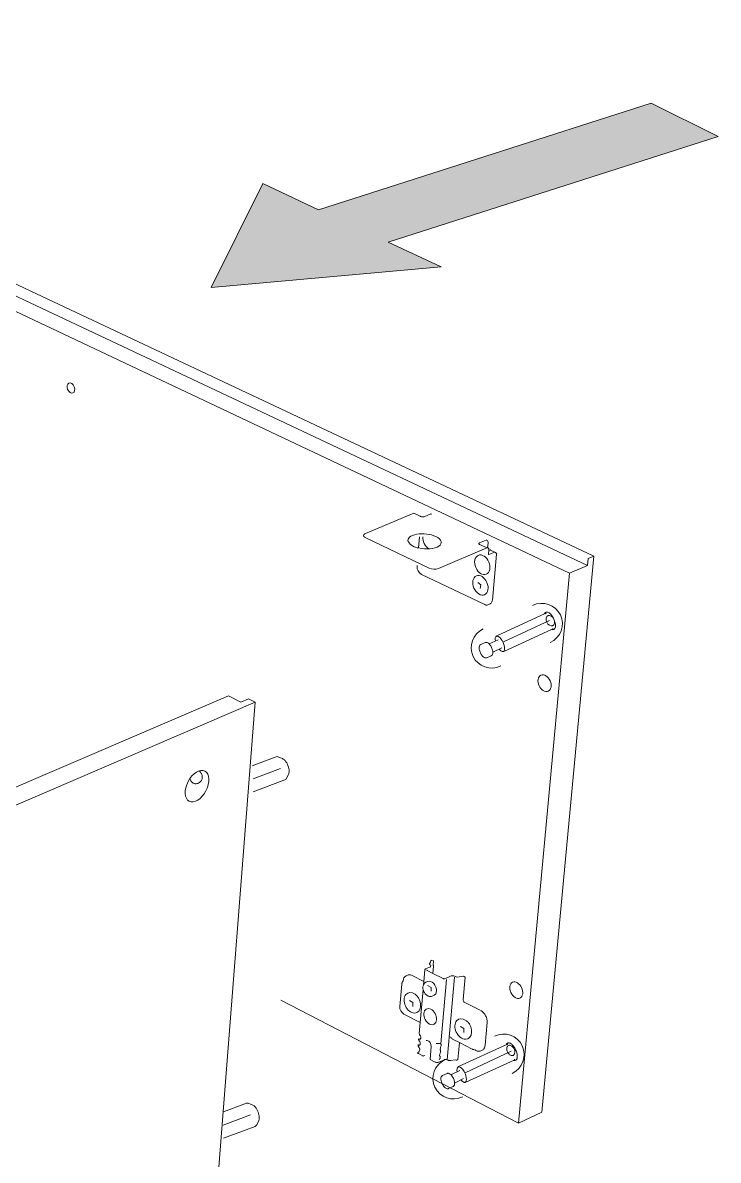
# Model space of a CAD drawing. Header units: metres. Extents: x -0.7 to 7.4, y 0 to 11.2.
# Drawn here: x 0.90272 to 0.92922, y 0.88445 to 0.92776 of the extents above; entities that cross this region are included whole.
import ezdxf

# ---------------------------------------------------------------- set-up
doc = ezdxf.new("R2010")
doc.units = ezdxf.units.M
doc.header["$MEASUREMENT"] = 0
doc.layers.add('PDF7_Geometry_Num_Penna__7', color=7, linetype='Continuous', lineweight=18)

msp = doc.modelspace()

# ---------------------------------------------------------------- hatches: boundary and pattern name
at = {"layer": 'PDF7_Geometry_Num_Penna__7', "linetype": 'Continuous', "lineweight": 18}
msp.add_hatch(color=7, dxfattribs=at).paths.add_polyline_path([(0.9292175893237459, 0.9234352008368899), (0.9266585393237458, 0.9247027313924454), (0.9139909948793014, 0.9206464925035567), (0.9118672726570791, 0.9216377980591122), (0.9099001837681903, 0.9176891563924454), (0.9186624782126347, 0.918465973059112), (0.9166424726570792, 0.9194085952813345)])

# ---------------------------------------------------------------- linework, layer by layer
at = {"layer": 'PDF7_Geometry_Num_Penna__7', "color": 7, "linetype": 'Continuous', "lineweight": 18, "flags": 128}
for points in [[(0.9244816182126349, 0.907456343059112), (0.8812868015459682, 0.9277639958368898)], [(0.8810523807126347, 0.9274346072257788), (0.9242309696015236, 0.907095204448001)], [(0.8803771640459681, 0.92719122583689), (0.9235430529348568, 0.9068003175035567)], [(0.9157730518237458, 0.9083142633368898), (0.9176117296015236, 0.9090893161146676), (0.9178576157126347, 0.9089728994480011)], [(0.9178577215459681, 0.9089728641702233), (0.9178700687681902, 0.9089672197257789)], [(0.9178701393237458, 0.9089673608368899), (0.9178895421015236, 0.9089581886146677)], [(0.9178893657126348, 0.9089581886146677), (0.9179062990459681, 0.9089532497257787), (0.9179281712681903, 0.9089479580591121), (0.9179479268237458, 0.9089458413924454), (0.9179697990459681, 0.9089458413924454), (0.9179920240459681, 0.9089479580591121), (0.9180089573793014, 0.9089532497257787), (0.918265074045968, 0.9090629636146678)], [(0.918265074045968, 0.9090628930591121), (0.9182745990459681, 0.9090579541702232), (0.9182869462681903, 0.9090554847257787), (0.9182968240459679, 0.9090530152813343)], [(0.9157052126570792, 0.9082459655591122), (0.915710151545968, 0.9082607822257788), (0.9157175598793013, 0.9082777155591122), (0.9157316709904124, 0.9082900627813343), (0.915751426545968, 0.9083045266702232), (0.9157729459904126, 0.9083140516702232)], [(0.9157855048793013, 0.9081532908368898), (0.9157615159904126, 0.9081681075035566), (0.9157392909904125, 0.9081825713924453), (0.9157244743237457, 0.9081973880591121), (0.9157124798793013, 0.908211851948001), (0.915705071545968, 0.9082291380591121), (0.915705071545968, 0.9082460713924454)], [(0.9204053768237458, 0.9080561358368898), (0.920390912934857, 0.908060721948001), (0.9203739796015236, 0.908060721948001)], [(0.9204467223793014, 0.9079538302813344), (0.9204467223793014, 0.9079802886146677), (0.9204417834904124, 0.9080070997257788), (0.9204347279348569, 0.9080265025035565), (0.9204227334904125, 0.90804343583689), (0.9204054473793014, 0.9080561358368898)], [(0.9204467576570792, 0.9077707033368898), (0.9204301771015237, 0.9077781116702233), (0.9204467576570792, 0.9079537950035566)], [(0.9125450293237457, 0.890548833059112), (0.9216001293237459, 0.8858681775035566), (0.9224923043237458, 0.8862876302813344), (0.9244816182126349, 0.9074564136146677)], [(0.9204467223793014, 0.9077708797257789), (0.9204326112681904, 0.9077758186146676), (0.9204177946015236, 0.9077733491702233), (0.9204005084904125, 0.9077680575035565)], [(0.9204787546015236, 0.9076924925035565), (0.9204787546015236, 0.9077147175035565), (0.9204738157126346, 0.907734473059112), (0.9204688768237459, 0.9077514063924454), (0.9204589990459681, 0.9077634008368899), (0.920446651823746, 0.9077708091702232)], [(0.9204762851570791, 0.9076826500035564), (0.920463937934857, 0.9075291916702233), (0.9204664073793015, 0.9075147277813344), (0.9204787546015236, 0.9075147277813344), (0.920463937934857, 0.9075217833368898)], [(0.9207246054348569, 0.9075951258368898), (0.9205397498793014, 0.9076850841702231), (0.9205199943237459, 0.9076907286146675), (0.9205005915459681, 0.9076875536146676), (0.9204787193237458, 0.9076826147257786)], [(0.9207247465459681, 0.9075951963924455), (0.9207074604348569, 0.9076001352813344), (0.9206859409904125, 0.9076001352813344), (0.9206637159904125, 0.9075930797257787), (0.9204788604348568, 0.9075147630591119)], [(0.9206100232126347, 0.9057785672257787), (0.9207659509904125, 0.907529050559112)], [(0.9207660921015237, 0.9075291916702233), (0.9207615059904125, 0.9075514166702233), (0.9207516282126348, 0.9075711722257788), (0.9207396337681902, 0.9075852833368898), (0.9207248171015235, 0.9075951611146676)], [(0.9242549232126347, 0.9073583413924454), (0.9244817593237459, 0.9074564136146677)], [(0.9235431587681903, 0.9068002116702233), (0.9242307226570792, 0.9070951338924453)], [(0.9242307932126348, 0.9070953102813344), (0.9242547821015237, 0.9073584825035566)], [(0.9216001293237459, 0.8858683538924453), (0.9235432293237459, 0.906800070559112)], [(0.9200570793237459, 0.9064538191702232), (0.9201685571015237, 0.9063610386146678), (0.9201459793237458, 0.9062259247257787)], [(0.9226542293237459, 0.9053185097257789), (0.9226387071015236, 0.9053114541702232)], [(0.9230154737681903, 0.9048161541702232), (0.9230151209904126, 0.9048330875035565), (0.923011240434857, 0.9048687180591121), (0.9230041848793014, 0.9049047013924455), (0.9229953654348568, 0.9049428013924455), (0.9229830182126347, 0.9049805486146678), (0.9229696126570792, 0.9050190013924455), (0.9229530321015236, 0.9050571013924456), (0.9229353932126347, 0.9050941430591122), (0.9229156376570792, 0.9051301263924454), (0.9228941182126348, 0.9051636402813343), (0.9228729515459679, 0.9051957430591121), (0.9228493154348568, 0.9052243180591121), (0.9228256793237457, 0.9052511291702233), (0.9228013376570792, 0.9052740597257788), (0.9227769959904124, 0.905292756948001), (0.9227526543237459, 0.9053079263924454), (0.9227290182126348, 0.9053188625035565), (0.9227050293237459, 0.9053248597257789), (0.9226828043237458, 0.9053255652813343), (0.922661990434857, 0.9053216847257788), (0.9226521126570791, 0.9053167458368898)], [(0.9210321923793013, 0.9041864458368899), (0.9227844396015237, 0.9050077125035565)], [(0.9210519126570792, 0.9038290819480009), (0.9228923543237458, 0.9046725736146677)], [(0.9208275459904125, 0.9042700541702232), (0.920487115434857, 0.9041137736146677)], [(0.9208667043237458, 0.903917981948001), (0.9208921043237458, 0.9038890541702232), (0.9209153876570793, 0.903867181948001), (0.9209383182126347, 0.9038488375035565), (0.9209619543237458, 0.9038350791702232), (0.9209848848793014, 0.903825906948001), (0.9210074626570792, 0.903820968059112), (0.9210265126570791, 0.90382132083689), (0.9210455626570792, 0.9038262597257788)], [(0.8305805346015237, 0.8678353063924454), (0.9105513762681903, 0.9021295397257787), (0.911024804045968, 0.9018928258368899)], [(0.9115755959904126, 0.9018976941702231), (0.8315313765459682, 0.8674764608368898)], [(0.9099002543237459, 0.8804631633368898), (0.9115755959904126, 0.9018975883368899)], [(0.9113241007126347, 0.9020224011146677), (0.9110245923793013, 0.9018929316702233)], [(0.9115755959904126, 0.9018976941702231), (0.9113240654348571, 0.9020225775035565)], [(0.909442384045968, 0.8992819880591121), (0.9094762507126347, 0.8992452991702232), (0.9094910673793013, 0.899223426948001), (0.9095058840459681, 0.8992036713924454), (0.9095175257126347, 0.8991817991702232), (0.909529872934857, 0.8991602797257787), (0.9095393979348569, 0.8991380547257787), (0.9095471590459681, 0.8991165352813343), (0.909552097934857, 0.8990939575035566), (0.9095563312681902, 0.8990720852813343), (0.9095588007126347, 0.8990498602813343), (0.9095588007126347, 0.8990308102813341), (0.9095563312681902, 0.8990110547257788), (0.9095542146015235, 0.8989891825035565), (0.9095496284904125, 0.8989697797257787), (0.9095446896015236, 0.8989503769480011), (0.9095274034904125, 0.8989161575035565), (0.9095058840459681, 0.8988865241702232), (0.9094811896015237, 0.8988575963924454), (0.9094515562681902, 0.8988360769480008), (0.9094226284904124, 0.8988163213924455), (0.9093887618237457, 0.8988015047257787), (0.9093541896015236, 0.8987916269480009), (0.9093178534904124, 0.8987891575035566), (0.9092815173793014, 0.8987891575035566), (0.9092617618237459, 0.8987916269480009), (0.9092444757126348, 0.8987965658368898), (0.9092275423793015, 0.8988039741702232), (0.9092106090459681, 0.8988117352813343), (0.9091961451570791, 0.8988212602813342), (0.9091813284904126, 0.8988304325035565), (0.9091643951570793, 0.8988452491702232), (0.9091495784904124, 0.8988625352813342), (0.909137584045968, 0.8988798213924455), (0.9091227673793014, 0.898899224170223), (0.9091125368237458, 0.898918626948001), (0.9091033646015235, 0.8989408519480009), (0.9090938396015236, 0.8989623713924453), (0.9090860784904125, 0.8989845963924455)], [(0.9114906823793014, 0.8989798691702232), (0.9125338462681902, 0.8993700413924455)], [(0.9114985846015237, 0.8984792775035566), (0.9127079068237458, 0.8989322441702233)], [(0.9182649329348569, 0.8918213025035566), (0.9181940246015236, 0.8917902580591122)], [(0.9182063012681903, 0.8919266419480011), (0.9182087707126347, 0.8919365197257788), (0.9182500457126347, 0.8919950808368899)], [(0.9182063718237459, 0.8919267125035565), (0.9182113107126346, 0.8919094263924454), (0.9182211884904126, 0.8918995486146678), (0.9182307134904125, 0.8918921402813343), (0.918259994045968, 0.8918801458368899)], [(0.9182600998793015, 0.8918802163924454), (0.9182548082126347, 0.8918195386146677)], [(0.9182549493237459, 0.8920488441702231), (0.9182623576570792, 0.8920414358368899), (0.9182771743237458, 0.892031558059112)], [(0.9182577009904126, 0.892006969448001), (0.9182626398793013, 0.8920415416702231)], [(0.9182601704348571, 0.8920535713924456), (0.9183017982126347, 0.8920729741702231), (0.9183720009904126, 0.8920387547257788)], [(0.9183696726570791, 0.891838694448001), (0.9183456837681904, 0.8915659972257787)], [(0.918372071545968, 0.8920389311146678), (0.9183579604348568, 0.891873125559112), (0.9183650159904125, 0.8918636005591121), (0.9183671326570793, 0.8918509005591121), (0.9183696021015235, 0.8918385533368899)], [(0.9173726521015236, 0.8914979816702231), (0.9174015798793014, 0.8915071538924454), (0.9174312132126347, 0.891512445559112), (0.9174601409904124, 0.891512445559112), (0.9174922437681903, 0.8915071538924454), (0.9175236409904126, 0.8914979816702231), (0.9175557437681903, 0.8914831650035565), (0.9179970687681903, 0.8912587983368898)], [(0.9179968923793014, 0.8912586925035565), (0.9180356979348568, 0.8916971952813344)], [(0.9180675184904125, 0.8917339547257788), (0.918055524045968, 0.8917265463924453), (0.9180431768237459, 0.8917166686146676), (0.918038237934857, 0.8917071436146676), (0.9180357684904125, 0.8916972658368898)], [(0.9181939540459682, 0.891790116948001), (0.9180676596015235, 0.8917340252813344)], [(0.9181281609904124, 0.891702628059112), (0.9181165193237459, 0.8916902808368897), (0.9181211054348569, 0.8916807558368898), (0.9181306304348569, 0.8916754641702231)], [(0.9181305598793015, 0.8916753936146677), (0.918345401545968, 0.8915656797257787)], [(0.9183455426570792, 0.8915658561146675), (0.9187378315459681, 0.8913661838924454)], [(0.9187963573793014, 0.8913636438924455), (0.9189939129348569, 0.8914511327813343), (0.9190182546015236, 0.8914610105591121), (0.9190450657126348, 0.8914684188924455), (0.9190768157126347, 0.8914708883368898), (0.9191082129348569, 0.8914708883368898), (0.9191399629348569, 0.8914684188924455), (0.9191720657126348, 0.8914610105591121), (0.9192009934904125, 0.8914536022257787), (0.9192278046015236, 0.8914412550035565)], [(0.919172030434857, 0.891417371948001), (0.9188915721015237, 0.8882748275035566)], [(0.9192278398793015, 0.8914412902813343), (0.919257120434857, 0.8914268263924455)], [(0.919257120434857, 0.8914270027813344), (0.9195107676570792, 0.8914612222257787)], [(0.9195398365459682, 0.8904734797257787), (0.9195278421015235, 0.8904882963924453), (0.9195158476570792, 0.8905076991702232), (0.9195084393237459, 0.8905278075035564), (0.919503500434857, 0.8905468575035566), (0.9195010309904125, 0.8905662602813343), (0.9195793476570793, 0.8914270380591119)], [(0.9195106971015236, 0.8914611163924454), (0.9195791359904125, 0.8914268969480009)], [(0.9183186962681902, 0.8907056075035565), (0.9182992934904124, 0.8906981991702232), (0.9182774212681903, 0.8906907908368898), (0.9182548434904125, 0.8906886741702232), (0.918233324045968, 0.8906886741702232), (0.918211099045968, 0.8906907908368898), (0.9181892268237459, 0.8906957297257787), (0.9181648851570792, 0.8907024325035565), (0.918143012934857, 0.8907147797257788), (0.9181211407126347, 0.8907274797257787), (0.918096799045968, 0.8907440602813343), (0.9180752796015236, 0.8907634630591121), (0.918055524045968, 0.8907832186146677), (0.9180357684904125, 0.8908079130591122), (0.9180188351570792, 0.8908343713924455), (0.9180019018237457, 0.8908611825035565), (0.9179892018237458, 0.890890463059112), (0.9179796768237458, 0.8909197436146677), (0.9179697990459681, 0.8909490241702233), (0.9179648601570791, 0.8909783047257788), (0.9179623907126347, 0.8910100547257789), (0.9179623907126347, 0.8910393352813344), (0.9179648601570791, 0.8910682630591121), (0.9179726212681902, 0.8910954269480009), (0.9179796768237458, 0.8911218852813342), (0.9179920240459681, 0.8911483436146678), (0.918006487934857, 0.8911705686146677), (0.9180258907126346, 0.8911903241702231), (0.9180407073793014, 0.89120514083689), (0.9180579934904125, 0.8912171352813343), (0.9180773962681903, 0.891227013059112)], [(0.9179845098793015, 0.8911345147257786), (0.9179968571015236, 0.8912586925035565)], [(0.9181453765459681, 0.8912586925035565), (0.9180776432126346, 0.8912269425035566)], [(0.9182783737681902, 0.89103527833689), (0.9181446709904126, 0.8911037172257789)], [(0.918274916545968, 0.8908854183368898), (0.9182784443237458, 0.8910353488924454)], [(0.9187964984904124, 0.8913636086146677), (0.9187845040459681, 0.8913586697257787), (0.9187672179348569, 0.8913586697257787), (0.9187524012681902, 0.8913611391702232), (0.9187379373793014, 0.8913660780591122)], [(0.917580402934857, 0.8904621908368898), (0.9174467001570791, 0.8905302769480009)], [(0.9176627412681903, 0.890773305559112), (0.9176874357126348, 0.8907567250035566), (0.9177093079348568, 0.8907345000035566), (0.9177311801570792, 0.8907122750035565), (0.9177530523793015, 0.8906886388924454), (0.917772807934857, 0.8906611222257788), (0.9177897412681904, 0.8906346638924454), (0.9178063218237458, 0.8906075000035565), (0.9178236079348568, 0.8905761027813343), (0.9178359551570792, 0.8905468222257787), (0.917847596823746, 0.8905150722257787), (0.9178578273793015, 0.890486144448001), (0.917864882934857, 0.8904540416702231), (0.9178726440459681, 0.8904226444480009), (0.9178751134904126, 0.8903908944480009), (0.9178772301570791, 0.8903591444480009), (0.9178772301570791, 0.8903298638924454)], [(0.918318731545968, 0.8907055369480009), (0.9183892871015237, 0.8907369341702233), (0.918411159323746, 0.8907492813924456), (0.918433031545968, 0.8907690369480009), (0.9184503176570791, 0.8907930258368899), (0.9184651343237459, 0.8908219536146678), (0.9184743065459682, 0.8908540563924454), (0.9184795982126348, 0.8908882758368899)], [(0.9175769457126347, 0.8903123308368899), (0.9175804734904125, 0.8904622613924454)], [(0.9195571932126346, 0.8904640958368899), (0.9195328515459681, 0.890476443059112), (0.9201420987681904, 0.8901667041702233)], [(0.9178602968237458, 0.8897006141702233), (0.9178236079348568, 0.8892765752813343), (0.9178285468237458, 0.8892543502813344), (0.9178334857126348, 0.8892451780591121), (0.9178408940459679, 0.88923283083689), (0.9178507718237459, 0.8892204836146677), (0.9178602968237458, 0.8892060197257787)], [(0.9196033718237459, 0.8897786838924455), (0.9196277134904125, 0.889761750559112), (0.9196495857126348, 0.8897398783368899), (0.9196714579348568, 0.8897180061146676), (0.9196933301570791, 0.889693664448001), (0.9197130857126347, 0.8896665005591121), (0.9197324884904126, 0.8896396894480011), (0.9197497746015236, 0.8896132311146677), (0.9197642384904124, 0.8895811283368898), (0.9197787023793014, 0.8895522005591121), (0.9197910496015236, 0.8895204505591121), (0.9198012801570791, 0.8894911700035566), (0.9198083357126348, 0.8894594200035565), (0.9198129218237459, 0.8894276700035565), (0.9198175079348571, 0.8893962727813343), (0.919820682934857, 0.889364875559112), (0.919820682934857, 0.8893327727813343)], [(0.9178530648793014, 0.889198188059112), (0.9178601204348569, 0.8892059491702231), (0.9178675287681903, 0.8891893686146677), (0.9178749371015236, 0.8891717297257786), (0.9178798759904124, 0.889156913059112), (0.9178819926570793, 0.8891428019480009), (0.9178819926570793, 0.8891308075035564), (0.9178819926570793, 0.8891181075035566), (0.9178798759904124, 0.889106113059112), (0.917877406545968, 0.8890934130591119), (0.9178724676570793, 0.8890842408368899), (0.9178675287681903, 0.889074363059112), (0.9178576509904125, 0.8890669547257786), (0.9178477732126348, 0.8890598991702231)], [(0.9195236087681903, 0.8894719083368898), (0.9193899059904125, 0.889539994448001)], [(0.919520151545968, 0.8893222247257788), (0.9195236793237459, 0.8894718025035566)], [(0.917806462934857, 0.8885961727813344), (0.9178163407126347, 0.8886035811146676), (0.9178262184904125, 0.8886138116702232), (0.9178336268237458, 0.8886233366702232), (0.9178385657126348, 0.888633214448001), (0.9178431518237458, 0.8886547338924454), (0.9178431518237458, 0.8886670811146677), (0.9178406823793015, 0.8886794283368898), (0.9178385657126348, 0.8886942450035565), (0.9178336268237458, 0.8887108255591122), (0.9178283351570792, 0.8887256422257788), (0.9178188101570792, 0.8887429283368898), (0.9178092851570793, 0.8887573922257788), (0.9177990546015237, 0.8887693866702233), (0.9177923518237459, 0.8887817338924455), (0.9177867073793013, 0.8887937283368899), (0.9177821212681903, 0.8888039588924455)], [(0.9177822623793014, 0.8888132016702232), (0.9177847318237458, 0.8888544766702232)], [(0.917784696545968, 0.8888545472257787), (0.9177921048793014, 0.8888379666702231), (0.9178040993237458, 0.8888280888924454), (0.917816446545968, 0.8888256194480009)], [(0.917801559323746, 0.8890450472257787), (0.9178064982126348, 0.8890863222257788)], [(0.9178260421015237, 0.8888280536146675), (0.9178383893237458, 0.888835109170223), (0.9178454448793013, 0.8888428702813342), (0.9178532059904125, 0.8888520425035564), (0.9178577921015237, 0.8888643897257787), (0.9178602615459681, 0.8888742675035565), (0.9178627309904125, 0.8888866147257788), (0.9178627309904125, 0.8888989619480009), (0.9178627309904125, 0.8889106036146676), (0.9178577921015237, 0.8889257730591121), (0.9178553226570793, 0.8889402369480008), (0.9178479143237458, 0.8889571702813343), (0.9178408587681903, 0.8889741036146676), (0.917828511545968, 0.8889889202813344), (0.9178211032126348, 0.8890012675035565), (0.9178140476570791, 0.8890136147257787), (0.917806286545968, 0.8890231397257788), (0.9178041698793015, 0.8890347813924453), (0.917801700434857, 0.8890450119480009)], [(0.9178063923793014, 0.8890863927813344), (0.9178116840459681, 0.8890669900035566), (0.917826147934857, 0.8890599344480009), (0.9178360257126347, 0.8890571122257788), (0.9178476673793013, 0.8890599344480009)], [(0.918620991545968, 0.888654804448001), (0.9186283998793013, 0.888740529448001), (0.918640041545968, 0.8887624016702232), (0.9186502721015236, 0.8887842738924454), (0.9186573276570792, 0.888804029448001), (0.9186626193237458, 0.8888255488924455)], [(0.9186625134904125, 0.8888256194480009), (0.9186625134904125, 0.888842905559112), (0.9186572218237459, 0.8888601916702232), (0.9186501662681902, 0.8888743027813343), (0.9186402884904126, 0.8888866500035566)], [(0.9189987459904124, 0.8891520447257787), (0.9190206182126347, 0.8891305252813342), (0.9190400209904126, 0.8891107697257788), (0.9190573071015237, 0.889095953059112), (0.9190770626570792, 0.889081841948001), (0.9190961126570792, 0.8890670252813342), (0.9191158682126347, 0.8890546780591121)], [(0.9191158682126347, 0.8890545369480011), (0.9193575209904125, 0.8889328286146676)], [(0.919354910434857, 0.8889257377813343), (0.9192988187681902, 0.8882843877813343), (0.9192550743237458, 0.8882646322257788)], [(0.9198396271015236, 0.8886844025035566), (0.9193573798793013, 0.8889327580591122)], [(0.9211990209904126, 0.8889143430591121), (0.9211834987681903, 0.8889072875035564)], [(0.9215602654348568, 0.8884119875035567), (0.9215599126570791, 0.8884289208368897), (0.9215560321015236, 0.8884645513924455), (0.921548976545968, 0.8885005347257787), (0.9215401571015236, 0.8885386347257788), (0.9215278098793014, 0.888576381948001), (0.9215144043237459, 0.8886148347257787), (0.9214978237681902, 0.8886529347257788), (0.9214801848793015, 0.8886899763924454), (0.9214604293237459, 0.8887259597257786), (0.9214389098793013, 0.8887594736146677), (0.9214177432126347, 0.8887915763924453), (0.9213941071015236, 0.8888201513924454), (0.9213704709904125, 0.8888469625035567), (0.9213461293237459, 0.8888698930591121), (0.9213217876570792, 0.8888885902813343), (0.9212974459904124, 0.8889037597257788), (0.9212738098793015, 0.8889146958368899), (0.9212498209904124, 0.8889206930591121), (0.9212275959904125, 0.8889213986146676), (0.9212067821015237, 0.888917518059112), (0.9211969043237458, 0.8889125791702231)], [(0.9177602137681902, 0.8885598366702232), (0.9177626832126347, 0.8885450200035566), (0.917770091545968, 0.8885330255591122), (0.9177820859904124, 0.8885210311146676), (0.9177990193237459, 0.8885111533368899)], [(0.9179649659904126, 0.8884230647257787), (0.9177991604348569, 0.8885112591702231), (0.9178065687681903, 0.8885962786146676)], [(0.9179648601570791, 0.8884230647257787), (0.9179747379348571, 0.8884209480591122), (0.9179944934904124, 0.8884230647257787)], [(0.9180358390459681, 0.8884426791702232), (0.917994564045968, 0.8884229236146677)], [(0.9185867015459681, 0.8882771558368898), (0.9185986959904126, 0.8882990280591121), (0.9186085737681902, 0.8883209002813341), (0.9186159821015236, 0.8883427725035565), (0.9186209209904125, 0.8883621752813343)], [(0.918640217934857, 0.8885940208368899), (0.9186377484904125, 0.8885746180591121), (0.918630692934857, 0.8885527458368897), (0.918620815157079, 0.8885301680591122), (0.9186063512681902, 0.8885086486146676), (0.918598942934857, 0.8884229236146677), (0.9186088207126347, 0.888411281948001), (0.9186158762681902, 0.8883989347257788), (0.918620815157079, 0.8883816486146675), (0.918620815157079, 0.8883622458368899)], [(0.9186401121015236, 0.8885939150035566), (0.9186401121015236, 0.8886136705591121), (0.9186376426570793, 0.888628134448001), (0.9186309398793014, 0.88864259833689), (0.9186207093237458, 0.8886549455591121)], [(0.919576984045968, 0.8877822791702231), (0.9213292312681902, 0.8886035458368898)], [(0.9198396976570792, 0.888684473059112), (0.9198520448793014, 0.8886795341702232), (0.9198643921015235, 0.8886749480591121), (0.9198739171015237, 0.8886696563924454), (0.9198862643237458, 0.888667186948001), (0.9198982587681902, 0.8886647175035565), (0.9199300087681902, 0.8886601313924455)], [(0.9199592187681903, 0.8886549102813343), (0.9199761521015236, 0.8886453852813343)], [(0.9199761168237458, 0.8886452441702233), (0.9199810557126348, 0.8886332497257788)], [(0.9188915721015235, 0.8882747922257788), (0.9188742859904124, 0.8882818477813342), (0.9188552359904125, 0.8882867866702232), (0.9188330109904125, 0.8882896088924453), (0.9188111387681902, 0.8882896088924453), (0.9187917359904124, 0.8882867866702232), (0.9187744498793013, 0.8882793783368897), (0.9185790109904126, 0.8881897727813343)], [(0.9188916073793013, 0.888274756948001), (0.9189205351570792, 0.8882599402813344), (0.9189353518237457, 0.8882550013924454), (0.918952637934857, 0.8882504152813344), (0.9189720407126346, 0.8882482986146677), (0.918988974045968, 0.8882451236146677), (0.9190087296015236, 0.8882482986146677)], [(0.9190087296015236, 0.8882482280591122), (0.9192108712681902, 0.8882746863924456)], [(0.9192109418237459, 0.888274756948001), (0.9192254057126348, 0.8882673486146676)], [(0.919255039045968, 0.8882645616702234), (0.9192352834904124, 0.8882645616702234), (0.9192254057126348, 0.8882673838924455)], [(0.9195967043237457, 0.8874249152813343), (0.9214371459904125, 0.8882684069480009)], [(0.9193723376570793, 0.8878658875035566), (0.9190319071015237, 0.8877096069480009)], [(0.9194114959904126, 0.8875138152813343), (0.9194368959904126, 0.8874848875035565), (0.9194601793237458, 0.8874630152813344), (0.9194831098793014, 0.8874446708368899), (0.9195067459904125, 0.8874309125035565), (0.919529676545968, 0.8874217402813344), (0.9195522543237459, 0.8874168013924454), (0.9195713043237458, 0.8874171541702233), (0.9195903543237459, 0.887422093059112)], [(0.9103553376570791, 0.8857889436146675), (0.911398501545968, 0.8861791158368898)], [(0.9103632751570792, 0.8852883519480009), (0.9115725973793015, 0.8857416713924453)]]:
    msp.add_lwpolyline(points, dxfattribs=at)
for points in [[(0.9292175893237459, 0.9234352008368899), (0.9266585393237458, 0.9247027313924454), (0.9139909948793014, 0.9206464925035567), (0.9118672726570791, 0.9216377980591122), (0.9099001837681903, 0.9176891563924454), (0.9186624782126347, 0.918465973059112), (0.9166424726570792, 0.9194085952813345)], [(0.9213272909904124, 0.8888108027813343), (0.9213537493237458, 0.8887966916702231), (0.9213780909904126, 0.8887741138924454), (0.9214024326570791, 0.8887473027813344), (0.9214221882126347, 0.888720844448001), (0.9214387687681903, 0.8886887416702232), (0.9214514687681904, 0.8886548750035564), (0.9214609937681904, 0.88862100833689), (0.9214634632126348, 0.8885867888924455), (0.9214634632126348, 0.8885550388924456), (0.9214585243237459, 0.8885254055591121), (0.9214489993237459, 0.8884993000035565), (0.921434535434857, 0.8884746055591121), (0.9214172493237459, 0.8884576722257786), (0.9213974937681904, 0.8884453250035566), (0.9213735048793014, 0.8884379166702231), (0.9213491632126348, 0.8884379166702231), (0.9213216465459682, 0.8884428555591121), (0.9212951882126348, 0.8884552027813344), (0.9212687298793015, 0.8884696666702231), (0.9212443882126348, 0.8884918916702231), (0.9212193409904125, 0.8885187027813344), (0.9212002909904126, 0.8885451611146676), (0.9211833576570793, 0.8885769111146676), (0.9211710104348569, 0.8886111305591121), (0.921161485434857, 0.8886453500035565), (0.9211561937681904, 0.888679569448001), (0.9211583104348571, 0.8887109666702232), (0.9211636021015237, 0.8887406000035564), (0.9211731271015237, 0.88876705833689), (0.9211858271015235, 0.888788930559112), (0.9212052298793013, 0.8888083333368898), (0.9212246326570792, 0.8888206805591121), (0.9212489743237458, 0.8888280888924454), (0.9212733159904125, 0.8888280888924454), (0.9213001271015238, 0.8888231500035566)]]:
    msp.add_lwpolyline(points, close=True, dxfattribs=at)
for points in [[(0.9203740148793014, 0.9080607925035564), (0.9201151818237457, 0.9079562997257787), (0.9201028346015236, 0.9079485386146677), (0.9200957790459681, 0.9079390136146677), (0.9200933096015237, 0.9079287830591121), (0.9200982484904124, 0.9079192580591121), (0.9201081262681903, 0.9079093802813344), (0.920120085434857, 0.9079021836146677), (0.920151835434857, 0.907887366948001), (0.9204005437681904, 0.9077681280591121), (0.9185626068237458, 0.9069857375035565, -0.188771738975329), (0.9182015387681902, 0.9070005541702231), (0.9157853637681903, 0.908153431948001)], [(0.9178384246015237, 0.90818980333689), (0.9178017357126348, 0.9077657644480011, -0.2355496990749969), (0.9174015093237505, 0.9080094986146707)], [(0.9177454323793014, 0.9071028597257788), (0.9177404934904124, 0.9070682875035565, 0.2862634769740731), (0.917906299045968, 0.9067589719480009), (0.9203174646015236, 0.9056082108368898), (0.9203418062681903, 0.9055986858368898), (0.920366147934857, 0.9055912775035566), (0.9203908423793014, 0.9055912775035566), (0.920415184045968, 0.9055937469480009), (0.9204371268237458, 0.9056011552813342), (0.9205224990459681, 0.9056378441702232), (0.9205443712681903, 0.9056498386146676), (0.9205662434904126, 0.9056667719480009), (0.9205810601570792, 0.9056911136146677), (0.9205958768237458, 0.9057151025035566), (0.9206029323793015, 0.9057472052813342), (0.9206099879348569, 0.9057786025035565)], [(0.9226556404348569, 0.9052610069480012, 0.3500000229703195), (0.9226344737681903, 0.9052715902813343), (0.9226196571015237, 0.9052666513924454), (0.9207767459904125, 0.9044213958368899, 0.318288531245341), (0.9207262987681982, 0.9042234875035597)], [(0.9228620154348569, 0.9046591680591122, 0.236301369997518), (0.9229385682126346, 0.904657756948001), (0.922953914045968, 0.9046653416702232)], [(0.9229029376570791, 0.9046792763924454, 0.3735560100008504), (0.9229114043240935, 0.9047036180592823)], [(0.9209679515459681, 0.9039645486146676), (0.9206278737681902, 0.9037955680591122), (0.9206268154348569, 0.9038114430591121), (0.9206225821015236, 0.9038438986146675), (0.9206158793237459, 0.903876706948001), (0.920606001545968, 0.9039102208368899), (0.9205940071015236, 0.9039437347257787), (0.9205798959904125, 0.9039761902813342), (0.9205636682126347, 0.9040082930591122), (0.9205463821015236, 0.9040382791702232), (0.9205269793237458, 0.9040668541702231), (0.9205068709904125, 0.9040926069480011), (0.9204846459904125, 0.9041162430591122), (0.9204624209904125, 0.9041356458368898), (0.9204380793237458, 0.9041522263924454), (0.920415501545968, 0.9041631625035567), (0.9203939821015236, 0.9041691597257788), (0.9203735209904124, 0.9041709236146678), (0.9203537654348569, 0.9041691597257788), (0.9203368321015237, 0.9041631625035567), (0.9201685571015236, 0.904085904170223, 0.3107558324742139), (0.9201064682126346, 0.9039522013924455), (0.9201071737681903, 0.9039363263924455), (0.9201110543237458, 0.9039038708368898), (0.9201184626570791, 0.9038710625035565), (0.9201279876570793, 0.9038375486146677), (0.9201399821015237, 0.9038040347257787), (0.9201540932126346, 0.9037715791702233), (0.9201703209904125, 0.9037398291702231), (0.9201879598793014, 0.9037091375035565), (0.9202070098793015, 0.9036812680591122), (0.9202274709904125, 0.9036551625035566), (0.9202493432126347, 0.9036318791702231), (0.9202722737681902, 0.9036117708368899), (0.9202962626570792, 0.9035955430591122), (0.920318840434857, 0.9035846069480009), (0.9203400071015236, 0.9035786097257789), (0.9203608209904125, 0.9035768458368898), (0.9203802237681902, 0.9035789625035565), (0.9203975098793015, 0.9035846069480009), (0.9205668432126346, 0.9036625708368898)], [(0.9114555457126348, 0.8994688897257787), (0.9123777068237459, 0.8998142591702232, -0.1953584552971097), (0.9124399721015236, 0.8998134125035565), (0.9126160082126347, 0.8997439152813342, -0.1134721649425241), (0.9127124929348569, 0.8996704316702232, -0.07996417868945907), (0.9128227359904124, 0.8994779561146676, -0.076721350106652), (0.9128657748793013, 0.8992602922257787, -0.1171111807941473), (0.9128416448793013, 0.8991415825035566), (0.9127545087681902, 0.8989733075035565)], [(0.917372581545968, 0.8914980875035565), (0.9173314123793159, 0.891478331947973, 0.2762566894727927), (0.9172091748793013, 0.8912802825035565), (0.917187302657079, 0.891241476948001), (0.9171774248793014, 0.8912241908368899), (0.9171703693237458, 0.8912069047257787), (0.917165430434857, 0.8911903241702231), (0.9171608443237458, 0.89117339083689), (0.9171580221015235, 0.8911538116702232), (0.917084891268186, 0.8903008302813346, 0.2971420562475274), (0.9172357037681903, 0.8900202661146677), (0.9178601204348569, 0.8897006494480009), (0.9179698343237459, 0.8909540688924454)], [(0.9188571409904124, 0.8913315763924454), (0.9186401826570791, 0.8888864736146677, 0.04265728016413767), (0.9184650990459681, 0.8888936350035564)], [(0.9199297971015237, 0.888660025559112), (0.919980844045968, 0.8886333202813342), (0.9200104773793015, 0.8886209730591121), (0.9200369357126348, 0.8886110952813343), (0.9200665690459681, 0.8886061563924453), (0.9200954968237458, 0.8886036869480008), (0.9201226607126347, 0.8886061563924453), (0.9201498246015237, 0.8886110952813343), (0.920176282934857, 0.8886209730591121), (0.9202176284904126, 0.8886402347257787), (0.9202444396015236, 0.8886550513924454), (0.9202663118237459, 0.888674806948001), (0.9202885368237459, 0.8886987958368899), (0.9203054701570793, 0.8887280763924454), (0.9203174646015236, 0.8887594736146677), (0.9203273423793014, 0.8887965152813343), (0.9203347507126347, 0.8888328513924455), (0.9204130673793013, 0.8896915125035565, 0.2748835954140076), (0.9201666168237458, 0.890154039448001)], [(0.9185791168237458, 0.8881896316702232), (0.9185572446015235, 0.8881818705591121), (0.918532902934857, 0.888177284448001), (0.9185064446015236, 0.888177284448001), (0.9184796334904124, 0.888177284448001), (0.9184528223793014, 0.8881818705591121), (0.9184256584904125, 0.8881896316702232), (0.9184042096015235, 0.8881990155591121), (0.918238404045968, 0.8882843877813343), (0.9182821484904126, 0.8887818750035565), (0.9182747401570792, 0.8887892833368899, 0.3631896025848124), (0.9181212818237457, 0.8890135441702233), (0.9181015262681902, 0.8890107219480008), (0.9180891790459681, 0.8890061358368898)], [(0.9212004321015237, 0.8888568402813345, 0.3500000044887098), (0.9211792654348571, 0.8888674236146676), (0.9211644487681903, 0.8888624847257787), (0.9193215376570791, 0.8880172291702232, 0.3182885311458573), (0.9192710904348492, 0.8878193208368869)], [(0.9214068071015237, 0.8882550013924454, 0.2363013687869335), (0.9214833598793014, 0.8882535902813343), (0.9214987057126348, 0.8882611750035566)], [(0.9214477293237459, 0.8882751097257788, 0.3735560005672958), (0.9214561959901937, 0.8882994513923382)], [(0.9195127432126347, 0.887560381948001), (0.919172665434857, 0.8873914013924454), (0.9191716071015237, 0.8874072763924454), (0.9191673737681904, 0.8874397319480011), (0.9191606709904125, 0.8874725402813344), (0.9191507932126347, 0.8875060541702232), (0.9191387987681903, 0.8875395680591122), (0.9191246876570791, 0.8875720236146676), (0.9191084598793015, 0.8876041263924455), (0.9190911737681904, 0.8876341125035566), (0.9190717709904125, 0.8876626875035566), (0.9190516626570793, 0.8876884402813343), (0.9190294376570792, 0.8877120763924454), (0.9190072126570792, 0.8877314791702232), (0.9189828709904124, 0.8877480597257786), (0.9189602932126347, 0.8877589958368899), (0.9189387737681903, 0.887764993059112), (0.9189183126570791, 0.887766756948001), (0.9188985571015236, 0.887764993059112), (0.9188816237681903, 0.8877589958368899), (0.9187133487681904, 0.8876817375035565, 0.3107558324060525), (0.9186512598793014, 0.8875480347257787), (0.918651965434857, 0.8875321597257787), (0.9186558459904124, 0.8874997041702233), (0.9186632543237458, 0.8874668958368898), (0.9186727793237458, 0.887433381948001), (0.9186847737681902, 0.8873998680591122), (0.9186988848793014, 0.8873674125035566), (0.9187151126570793, 0.8873356625035564), (0.9187327515459681, 0.8873049708368899), (0.9187518015459681, 0.8872771013924454), (0.9187722626570791, 0.8872509958368898), (0.9187941348793015, 0.8872277125035565), (0.918817065434857, 0.8872076041702232), (0.9188410543237457, 0.8871913763924455), (0.9188636321015236, 0.8871804402813342), (0.9188847987681903, 0.8871744430591121), (0.918905612657079, 0.8871726791702231), (0.9189250154348569, 0.8871747958368899), (0.918942301545968, 0.8871804402813342), (0.9191116348793014, 0.8872584041702233)], [(0.9103648273793015, 0.8862946858368899), (0.9112425384904126, 0.8866234747257787, -0.1993425245379707), (0.9113046273793014, 0.8866224869480009), (0.9114806634904126, 0.8865529897257787, -0.1134721653664601), (0.9115771482126349, 0.8864795061146676, -0.08055663031406717), (0.9116874265459681, 0.8862868541702231, -0.07718244858192963), (0.911730465434857, 0.8860691902813341, -0.116691595000198), (0.9117063001570791, 0.8859506569480009), (0.9116191640459681, 0.8857823819480009)]]:
    msp.add_lwpolyline(points, format="xyb", dxfattribs=at)
at = {"layer": 'PDF7_Geometry_Num_Penna__7', "color": 7, "linetype": 'Continuous', "lineweight": 18}
msp.add_arc((0.918483177055204, 0.9081712031657162), 0.0005279310352523936, 177.7510467363259, 235.8375604854334, dxfattribs=at)
for centre, major_axis, ratio in [((0.9045522617816637, 0.9138550956021178), (-7.571239996040371e-05, 0.0001868658884034424), 0.6684843278685869), ((0.9202252222425642, 0.9071248684823742), (-0.000153659469116274, 0.0003598113101986878), 0.689802973058274), ((0.9201561077754363, 0.9063441146893528), (-0.0001557909850553596, 0.0003583270837222985), 0.6903944465080362), ((0.9228192533990845, 0.9049971829977562), (-8.461074853671757e-05, 0.0001925055306496448), 0.6923460938644642), ((0.9225995879194173, 0.9026153349361442), (-0.0001378017229571871, 0.0003054819478192083), 0.6883770103218504), ((0.9093579787149094, 0.8986959169104616), (0.0003002155158225994, 0.0005762948020697767), 0.587672592087953), ((0.92152222473314, 0.8909285230427325), (-0.0001401667297473707, 0.0002999584623994967), 0.6757618365097349)]:
    msp.add_ellipse(centre, major_axis=major_axis, ratio=ratio, dxfattribs=at)
for centre, major_axis, ratio, start_param, end_param in [((0.9180168391430892, 0.9080246784124896), (-0.0006238577905590681, 3.946166690249608e-05), 0.4446459055169575, 3.957325473026289, 6.478833978613183), ((0.9180174265706307, 0.9080200003786445), (-0.000643991794636145, 5.161165030098682e-05), 0.4397208964437607, 1.264481088409202, 3.996106999362954), ((0.9208962856756205, 0.9041161768345648), (-0.0001333747626478532, 0.000292026972065984), 0.4201057239622065, 3.070351702088301, 6.292008140213395), ((0.9182715978163165, 0.8910028515794163), (-0.0001253930830968918, 0.0002562050633493351), 0.6537005799669249, 3.96234273560212, 6.287690798858889), ((0.9175630700688348, 0.890445837016085), (-0.0001774239100577057, 0.0003736537578798992), 0.7045634969753962, 5.370816650640677, 7.836754439224231), ((0.917560305671997, 0.8904540670801288), (-0.0001749070958830812, 0.0003765156344165409), 0.7042267212396439, 1.580004689255466, 4.064259501273657), ((0.9182388758987591, 0.889915752260217), (-0.0001314514847526871, 0.0003018557641257802), 0.6709572501590504, 4.04603361474447, 7.14874278095728), ((0.9182395297335847, 0.8899218325933345), (-0.0001374833236001961, 0.0002970323366173754), 0.667762438201094, 0.8657031663354515, 4.004637002600335), ((0.9195082720184957, 0.8894471943600877), (-0.0001940117965649746, 0.0003708960549693163), 0.7080322517219568, 5.351369479073833, 7.799273591927232), ((0.9195055019465056, 0.8894402582455299), (-0.0001779604688746383, 0.0003568433841112384), 0.7299196696204725, 1.515353473813031, 4.069618599117883), ((0.9194410773177559, 0.8877120102149522), (-0.0001333612415213014, 0.0002919973672625975), 0.4201057236957077, 3.07035173431492, 6.292008121130856)]:
    msp.add_ellipse(centre, major_axis=major_axis, ratio=ratio, start_param=start_param, end_param=end_param, dxfattribs=at)
for points in [[(0.9221422076570791, 0.9055785775035565), (0.9225429632126346, 0.9057690775035564), (0.9230188604348568, 0.9056064469480012), (0.9232044215459678, 0.9052159219480013)], [(0.9226369432126348, 0.9053096902813343), (0.9226140126570791, 0.9052976958368899), (0.9225967265459681, 0.9052775875035567), (0.9225900237681901, 0.9052532458368902)], [(0.9226312987681904, 0.9052708847257787), (0.9226349818763199, 0.9052708847257787), (0.922615712926063, 0.9052666513924456), (0.9226196571015234, 0.9052666513924456)], [(0.9232044215459679, 0.9052159219480009), (0.9233899826570793, 0.9048246913924454), (0.9232153576570793, 0.904353733059112), (0.9228142493237457, 0.9041632330591123)], [(0.9229555015459681, 0.9046669291702233), (0.9230034793237459, 0.9047007958368898), (0.9230186487681902, 0.9047459513924455), (0.9230154737681902, 0.9048161541702237)], [(0.9198749048793015, 0.903634771948001), (0.9196893437681903, 0.9040249441702232), (0.9198639687681901, 0.9044962552813344), (0.9202654298793014, 0.9046867552813346)], [(0.9228923543237458, 0.9046725736146677), (0.9228962984992061, 0.9046725736146677), (0.9228988235965757, 0.9046792763924454), (0.9229029376570789, 0.9046792763924454)], [(0.9209371187681903, 0.9032717636146677), (0.9205363632126348, 0.90308091083689), (0.9200601132126349, 0.9032431886146677), (0.9198749048793016, 0.903634771948001)], [(0.9205664904348568, 0.9036629236146677), (0.9206123515459679, 0.9036893819480009), (0.9206331654348568, 0.9037345375035565), (0.9206278737681902, 0.9037955680591123)], [(0.9126189362681904, 0.8997429627813343), (0.9126202082265572, 0.8997429627813343), (0.9126146456869051, 0.8997440211146677), (0.9126157612681906, 0.8997440211146677)], [(0.9127080126570791, 0.8989321383368899), (0.9127295321015237, 0.898939899448001), (0.9127468182126347, 0.8989568327813343), (0.9127563432126345, 0.8989769411146677)], [(0.9206869993237459, 0.88917441083689), (0.9210877548793014, 0.8893649108368898), (0.9215636521015234, 0.8892022802813346), (0.9217492132126344, 0.8888117552813347)], [(0.9211817348793013, 0.8889055236146676), (0.9211588043237458, 0.8888935291702232), (0.9211415182126347, 0.8888734208368899), (0.9211348154348572, 0.8888490791702235)], [(0.9211760904348569, 0.8888667180591122), (0.9211797735429865, 0.8888667180591122), (0.9211605045927297, 0.8888624847257786), (0.9211644487681901, 0.8888624847257786)], [(0.9217492132126347, 0.8888117552813344), (0.9219347743237458, 0.8884205247257788), (0.9217601493237458, 0.8879495663924455), (0.9213590409904122, 0.8877590663924452)], [(0.9215002932126347, 0.8882627625035565), (0.9215482709904125, 0.8882966291702232), (0.9215634404348568, 0.8883417847257787), (0.9215602654348567, 0.8884119875035569)], [(0.9184196965459681, 0.8872306052813342), (0.9182341354348568, 0.8876207775035564), (0.9184087604348568, 0.8880920886146676), (0.9188102215459678, 0.8882825886146678)], [(0.9214371459904125, 0.8882684069480009), (0.9214410901658731, 0.8882684069480009), (0.9214436152632421, 0.8882751097257792), (0.9214477293237457, 0.8882751097257792)], [(0.9194819104348569, 0.886867596948001), (0.9190811548793014, 0.8866767441702232), (0.9186049048793014, 0.886839021948001), (0.9184196965459679, 0.8872306052813347)], [(0.9191112821015236, 0.8872587569480009), (0.9191571432126346, 0.8872852152813342), (0.9191779571015234, 0.8873303708368897), (0.9191726654348568, 0.8873914013924452)], [(0.9114836268237458, 0.8865520372257788), (0.9114847424050316, 0.8865520372257788), (0.9114793362424608, 0.8865530955591117), (0.9114804518237462, 0.8865530955591117)], [(0.9115726679348569, 0.8857412127813342), (0.9115941873793012, 0.8857489738924453), (0.9116114734904123, 0.8857659072257786), (0.9116209984904126, 0.8857863683368898)], [(0.9117063354348569, 0.8859505158368898), (0.9117074510161427, 0.8859505158368898), (0.9117066882126347, 0.88595369083689), (0.9117084521015237, 0.88595369083689)]]:
    msp.add_open_spline(points, degree=3, dxfattribs=at)

doc.saveas('drawing.dxf')
